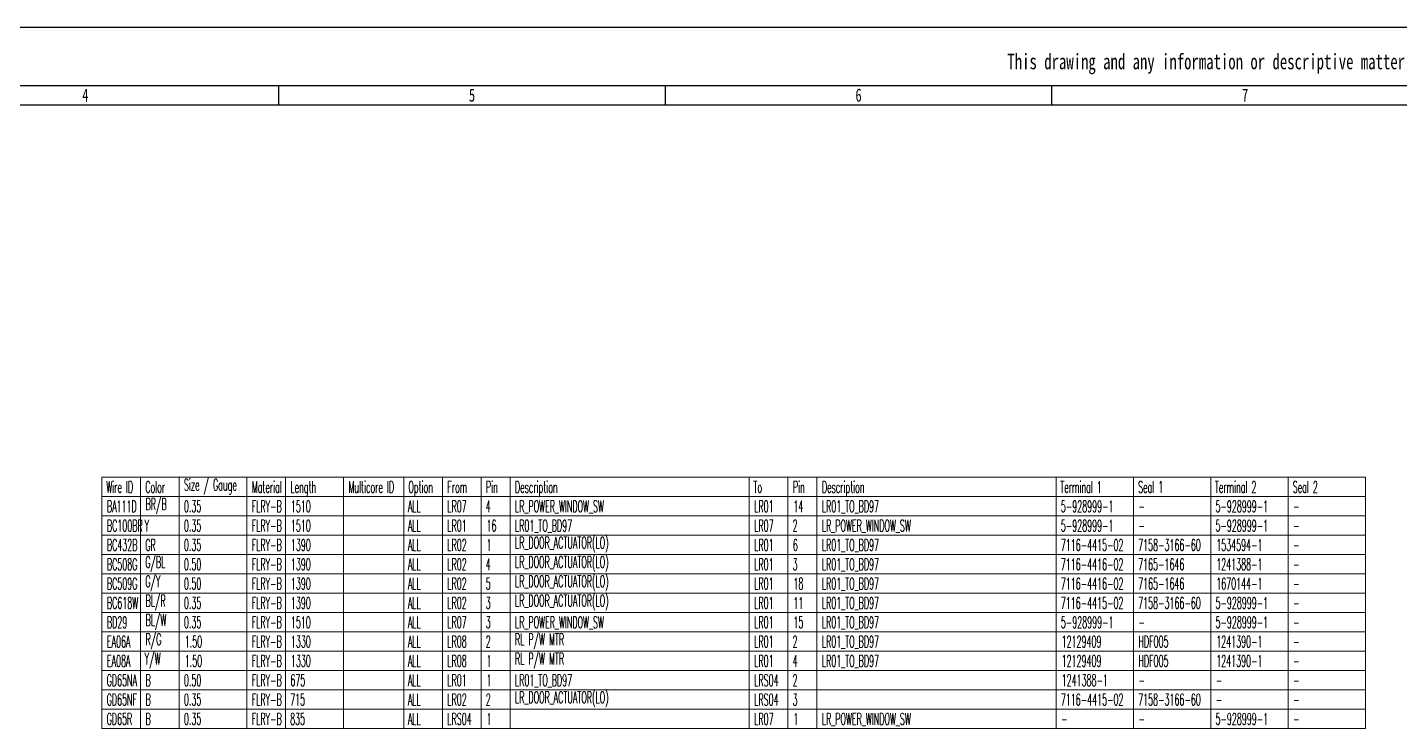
# Model space of a CAD drawing. Header units: inches. Extents: x 47316 to 59086, y 3141 to 11743.
# Drawn here: x 47671.3 to 48026.3, y 7528.8 to 7710.2 of the extents above; entities that cross this region are included whole.
import ezdxf

# ---------------------------------------------------------------- set-up
doc = ezdxf.new("R2010")
doc.units = ezdxf.units.IN
doc.header["$MEASUREMENT"] = 0
doc.styles.add('MtX_@FangSong_GB2312', font='')
doc.styles.add('MtX_SimSun', font='')
doc.styles.get("Standard").update_dxf_attribs({"font": ''})
doc.styles.get('MtX_@FangSong_GB2312').set_extended_font_data('@FangSong_GB2312')
doc.styles.get('MtX_SimSun').set_extended_font_data('SimSun')
doc.styles.get('Standard').set_extended_font_data('SimSun')

msp = doc.modelspace()

# ---------------------------------------------------------------- linework, layer by layer
at = {"color": 0, "lineweight": -3}
for p, q in [((49099.34, 7710.2), (47316.34, 7710.2)), ((47336.34, 7695.2), (49079.34, 7695.2)), ((47736.34, 7690.2), (47736.34, 7695.2)), ((47836.34, 7690.2), (47836.34, 7695.2)), ((47936.34, 7690.2), (47936.34, 7695.2)), ((47336.34, 7690.2), (49079.34, 7690.2))]:
    msp.add_line(p, q, dxfattribs=at)
at = {"color": 0, "linetype": 'Continuous', "lineweight": 15}
for p, q in [((47690.57, 7528.82), (47690.57, 7593.82)), ((47690.57, 7593.82), (48017.42, 7593.82)), ((47700.57, 7528.82), (47700.57, 7593.82)), ((47710.57, 7528.82), (47710.57, 7593.82)), ((47728.04, 7528.82), (47728.04, 7593.82)), ((47738.04, 7528.82), (47738.04, 7593.82)), ((47753.04, 7528.82), (47753.04, 7593.82)), ((47768.64, 7528.82), (47768.64, 7593.82)), ((47778.64, 7528.82), (47778.64, 7593.82)), ((47788.64, 7528.82), (47788.64, 7593.82)), ((47796.14, 7528.82), (47796.14, 7593.82)), ((47858.03, 7528.82), (47858.03, 7593.82)), ((47868.03, 7528.82), (47868.03, 7593.82)), ((47875.53, 7528.82), (47875.53, 7593.82)), ((47937.42, 7528.82), (47937.42, 7593.82)), ((47957.42, 7528.82), (47957.42, 7593.82)), ((47977.42, 7528.82), (47977.42, 7593.82)), ((47997.42, 7528.82), (47997.42, 7593.82)), ((48017.42, 7528.82), (48017.42, 7593.82)), ((47690.57, 7588.82), (48017.42, 7588.82)), ((47690.57, 7583.82), (48017.42, 7583.82)), ((47690.57, 7578.82), (48017.42, 7578.82)), ((47690.57, 7573.82), (48017.42, 7573.82)), ((47690.57, 7568.82), (48017.42, 7568.82)), ((47690.57, 7563.82), (48017.42, 7563.82)), ((47690.57, 7558.82), (48017.42, 7558.82)), ((47690.57, 7553.82), (48017.42, 7553.82)), ((47690.57, 7548.82), (48017.42, 7548.82)), ((47690.57, 7543.82), (48017.42, 7543.82)), ((47690.57, 7538.82), (48017.42, 7538.82)), ((47690.57, 7533.82), (48017.42, 7533.82)), ((47690.57, 7528.82), (48017.42, 7528.82))]:
    msp.add_line(p, q, dxfattribs=at)

# ---------------------------------------------------------------- texts
at = {"color": 0, "lineweight": -3, "width": 0.7}
for s, height, style, p in [('This drawing and any information or descriptive matter set out hereon are confidential and copyrighted by Geely Automobile Research Institute, and must not be disclosed, loaned, copied or used for manufacturing, tendering or any other purposes without specific written consent.', 4, 'MtX_@FangSong_GB2312', (47924.81, 7699.38)), ('4', 3.4, 'MtX_SimSun', (47685.49, 7691)), ('5', 3.4, 'MtX_SimSun', (47785.5, 7691)), ('6', 3.4, 'MtX_SimSun', (47885.5, 7691)), ('7', 3.4, 'MtX_SimSun', (47985.48, 7691))]:
    msp.add_text(s, height=height, dxfattribs=dict(at, style=style)).set_placement(p)
at = {"color": 140, "linetype": 'Continuous', "lineweight": 15, "char_height": 3, "attachment_point": 1}
for s, insert, width in [('\\Fromans.shx;\\W0.5000000000;\\T1.0000000000;\\o\\lWire ID', (47691.71, 7592.82), 8.0714), ('\\Fromans.shx;\\W0.5000000000;\\T1.0000000000;\\o\\lColor', (47701.78, 7592.82), 5.7143), ('\\Fromans.shx;\\W0.5000000000;\\T1.0000000000;\\o\\lSize / Gauge', (47711.78, 7593.39), 15.9286), ('\\Fromans.shx;\\W0.5000000000;\\T1.0000000000;\\o\\lMaterial', (47729.32, 7592.82), 8.6429), ('\\Fromans.shx;\\W0.5000000000;\\T1.0000000000;\\o\\lLength', (47739.32, 7592.82), 7.4286), ('\\Fromans.shx;\\W0.5000000000;\\T1.0000000000;\\o\\lMulticore ID', (47754.32, 7592.82), 13.5), ('\\Fromans.shx;\\W0.5000000000;\\T1.0000000000;\\o\\lOption', (47769.85, 7592.82), 7.0714), ('\\Fromans.shx;\\W0.5000000000;\\T1.0000000000;\\o\\lFrom', (47779.92, 7592.82), 5.7143), ('\\Fromans.shx;\\W0.5000000000;\\T1.0000000000;\\o\\lPin', (47789.92, 7592.82), 3.4286), ('\\Fromans.shx;\\W0.5000000000;\\T1.0000000000;\\o\\lDescription', (47797.42, 7592.82), 12.2857), ('\\Fromans.shx;\\W0.5000000000;\\T1.0000000000;\\o\\lTo', (47859.1, 7592.82), 2.5), ('\\Fromans.shx;\\W0.5000000000;\\T1.0000000000;\\o\\lPin', (47869.31, 7592.82), 3.4286), ('\\Fromans.shx;\\W0.5000000000;\\T1.0000000000;\\o\\lDescription', (47876.81, 7592.82), 12.2857), ('\\Fromans.shx;\\W0.5000000000;\\T1.0000000000;\\o\\lTerminal 1', (47938.49, 7592.82), 12.2857), ('\\Fromans.shx;\\W0.5000000000;\\T1.0000000000;\\o\\lSeal 1', (47958.63, 7592.82), 7.5714), ('\\Fromans.shx;\\W0.5000000000;\\T1.0000000000;\\o\\lTerminal 2', (47978.49, 7592.82), 12.2857), ('\\Fromans.shx;\\W0.5000000000;\\T1.0000000000;\\o\\lSeal 2', (47998.63, 7592.82), 7.5714)]:
    msp.add_mtext(s, dxfattribs=dict(at, insert=insert, width=width))
at = {"color": 7, "linetype": 'Continuous', "lineweight": 15, "char_height": 3, "attachment_point": 1}
for s, insert, width in [('\\Fromans.shx;\\W0.5000000000;\\T1.0000000000;\\o\\lBA111D', (47691.85, 7587.82), 8.5714), ('\\Fromans.shx;\\W0.5000000000;\\T1.0000000000;\\o\\lBR/B', (47701.85, 7588.39), 6.0714), ('\\Fromans.shx;\\W0.5000000000;\\T1.0000000000;\\o\\l0.35', (47711.78, 7587.82), 5), ('\\Fromans.shx;\\W0.5000000000;\\T1.0000000000;\\o\\lFLRY-B', (47729.32, 7587.82), 8.6429), ('\\Fromans.shx;\\W0.5000000000;\\T1.0000000000;\\o\\l1510', (47739.46, 7587.82), 5.7143), ('\\Fromans.shx;\\W0.5000000000;\\T1.0000000000;\\o\\lALL', (47769.71, 7587.82), 3.7143), ('\\Fromans.shx;\\W0.5000000000;\\T1.0000000000;\\o\\lLR07', (47779.92, 7587.82), 5.5714), ('\\Fromans.shx;\\W0.5000000000;\\T1.0000000000;\\o\\l4', (47789.85, 7587.82), 1.4286), ('\\Fromans.shx;\\W0.5000000000;\\T1.0000000000;\\o\\lLR_POWER_WINDOW_SW', (47797.42, 7587.82), 27.2857), ('\\Fromans.shx;\\W0.5000000000;\\T1.0000000000;\\o\\lLR01', (47859.31, 7587.82), 5.5714), ('\\Fromans.shx;\\W0.5000000000;\\T1.0000000000;\\o\\l14', (47869.45, 7587.82), 2.8571), ('\\Fromans.shx;\\W0.5000000000;\\T1.0000000000;\\o\\lLR01_TO_BD97', (47876.81, 7587.82), 17.5714), ('\\Fromans.shx;\\W0.5000000000;\\T1.0000000000;\\o\\l5-928999-1', (47938.63, 7587.82), 15.1429), ('\\Fromans.shx;\\W0.5000000000;\\T1.0000000000;\\o\\l-', (47958.7, 7587.82), 1.8571), ('\\Fromans.shx;\\W0.5000000000;\\T1.0000000000;\\o\\l5-928999-1', (47978.63, 7587.82), 15.1429), ('\\Fromans.shx;\\W0.5000000000;\\T1.0000000000;\\o\\l-', (47998.7, 7587.82), 1.8571), ('\\Fromans.shx;\\W0.5000000000;\\T1.0000000000;\\o\\lBC100BR', (47691.85, 7582.82), 10.2857), ('\\Fromans.shx;\\W0.5000000000;\\T1.0000000000;\\o\\lY', (47701.64, 7582.82), 1.2857), ('\\Fromans.shx;\\W0.5000000000;\\T1.0000000000;\\o\\l0.35', (47711.78, 7582.82), 5), ('\\Fromans.shx;\\W0.5000000000;\\T1.0000000000;\\o\\lFLRY-B', (47729.32, 7582.82), 8.6429), ('\\Fromans.shx;\\W0.5000000000;\\T1.0000000000;\\o\\l1510', (47739.46, 7582.82), 5.7143), ('\\Fromans.shx;\\W0.5000000000;\\T1.0000000000;\\o\\lALL', (47769.71, 7582.82), 3.7143), ('\\Fromans.shx;\\W0.5000000000;\\T1.0000000000;\\o\\lLR01', (47779.92, 7582.82), 5.5714), ('\\Fromans.shx;\\W0.5000000000;\\T1.0000000000;\\o\\l16', (47790.06, 7582.82), 2.8571), ('\\Fromans.shx;\\W0.5000000000;\\T1.0000000000;\\o\\lLR01_TO_BD97', (47797.42, 7582.82), 17.5714), ('\\Fromans.shx;\\W0.5000000000;\\T1.0000000000;\\o\\lLR07', (47859.31, 7582.82), 5.5714), ('\\Fromans.shx;\\W0.5000000000;\\T1.0000000000;\\o\\l2', (47869.24, 7582.82), 1.4286), ('\\Fromans.shx;\\W0.5000000000;\\T1.0000000000;\\o\\lLR_POWER_WINDOW_SW', (47876.81, 7582.82), 27.2857), ('\\Fromans.shx;\\W0.5000000000;\\T1.0000000000;\\o\\l5-928999-1', (47938.63, 7582.82), 15.1429), ('\\Fromans.shx;\\W0.5000000000;\\T1.0000000000;\\o\\l5-928999-1', (47978.63, 7582.82), 15.1429), ('\\Fromans.shx;\\W0.5000000000;\\T1.0000000000;\\o\\lLR_DOOR_ACTUATOR(LO)', (47797.42, 7578.39), 28.0714), ('\\Fromans.shx;\\W0.5000000000;\\T1.0000000000;\\o\\l-', (47958.7, 7582.82), 1.8571), ('\\Fromans.shx;\\W0.5000000000;\\T1.0000000000;\\o\\l-', (47998.7, 7582.82), 1.8571), ('\\Fromans.shx;\\W0.5000000000;\\T1.0000000000;\\o\\lBC432B', (47691.85, 7577.82), 8.7857), ('\\Fromans.shx;\\W0.5000000000;\\T1.0000000000;\\o\\lGR', (47701.78, 7577.82), 3), ('\\Fromans.shx;\\W0.5000000000;\\T1.0000000000;\\o\\l0.35', (47711.78, 7577.82), 5), ('\\Fromans.shx;\\W0.5000000000;\\T1.0000000000;\\o\\lFLRY-B', (47729.32, 7577.82), 8.6429), ('\\Fromans.shx;\\W0.5000000000;\\T1.0000000000;\\o\\l1390', (47739.46, 7577.82), 5.7143), ('\\Fromans.shx;\\W0.5000000000;\\T1.0000000000;\\o\\lALL', (47769.71, 7577.82), 3.7143), ('\\Fromans.shx;\\W0.5000000000;\\T1.0000000000;\\o\\lLR02', (47779.92, 7577.82), 5.5714), ('\\Fromans.shx;\\W0.5000000000;\\T1.0000000000;\\o\\l1', (47790.06, 7577.82), 1.4286), ('\\Fromans.shx;\\W0.5000000000;\\T1.0000000000;\\o\\lLR01', (47859.31, 7577.82), 5.5714), ('\\Fromans.shx;\\W0.5000000000;\\T1.0000000000;\\o\\l6', (47869.31, 7577.82), 1.4286), ('\\Fromans.shx;\\W0.5000000000;\\T1.0000000000;\\o\\lLR01_TO_BD97', (47876.81, 7577.82), 17.5714), ('\\Fromans.shx;\\W0.5000000000;\\T1.0000000000;\\o\\l7116-4415-02', (47938.63, 7577.82), 18), ('\\Fromans.shx;\\W0.5000000000;\\T1.0000000000;\\o\\l7158-3166-60', (47958.63, 7577.82), 18), ('\\Fromans.shx;\\W0.5000000000;\\T1.0000000000;\\o\\l1534594-1', (47978.84, 7577.82), 13.2857), ('\\Fromans.shx;\\W0.5000000000;\\T1.0000000000;\\o\\l-', (47998.7, 7577.82), 1.8571), ('\\Fromans.shx;\\W0.5000000000;\\T1.0000000000;\\o\\lBC508G', (47691.85, 7572.82), 8.7857), ('\\Fromans.shx;\\W0.5000000000;\\T1.0000000000;\\o\\lG/BL', (47701.78, 7573.39), 5.7857), ('\\Fromans.shx;\\W0.5000000000;\\T1.0000000000;\\o\\l0.50', (47711.78, 7572.82), 5), ('\\Fromans.shx;\\W0.5000000000;\\T1.0000000000;\\o\\lFLRY-B', (47729.32, 7572.82), 8.6429), ('\\Fromans.shx;\\W0.5000000000;\\T1.0000000000;\\o\\l1390', (47739.46, 7572.82), 5.7143), ('\\Fromans.shx;\\W0.5000000000;\\T1.0000000000;\\o\\lALL', (47769.71, 7572.82), 3.7143), ('\\Fromans.shx;\\W0.5000000000;\\T1.0000000000;\\o\\lLR02', (47779.92, 7572.82), 5.5714), ('\\Fromans.shx;\\W0.5000000000;\\T1.0000000000;\\o\\l4', (47789.85, 7572.82), 1.4286), ('\\Fromans.shx;\\W0.5000000000;\\T1.0000000000;\\o\\lLR_DOOR_ACTUATOR(LO)', (47797.42, 7573.39), 28.0714), ('\\Fromans.shx;\\W0.5000000000;\\T1.0000000000;\\o\\lLR01', (47859.31, 7572.82), 5.5714), ('\\Fromans.shx;\\W0.5000000000;\\T1.0000000000;\\o\\l3', (47869.24, 7572.82), 1.4286), ('\\Fromans.shx;\\W0.5000000000;\\T1.0000000000;\\o\\lLR01_TO_BD97', (47876.81, 7572.82), 17.5714), ('\\Fromans.shx;\\W0.5000000000;\\T1.0000000000;\\o\\l7116-4416-02', (47938.63, 7572.82), 18), ('\\Fromans.shx;\\W0.5000000000;\\T1.0000000000;\\o\\l7165-1646', (47958.63, 7572.82), 13.2857), ('\\Fromans.shx;\\W0.5000000000;\\T1.0000000000;\\o\\l1241388-1', (47978.84, 7572.82), 13.2857), ('\\Fromans.shx;\\W0.5000000000;\\T1.0000000000;\\o\\lBC509G', (47691.85, 7567.82), 8.7857), ('\\Fromans.shx;\\W0.5000000000;\\T1.0000000000;\\o\\lG/Y', (47701.78, 7568.39), 4.3571), ('\\Fromans.shx;\\W0.5000000000;\\T1.0000000000;\\o\\l0.50', (47711.78, 7567.82), 5), ('\\Fromans.shx;\\W0.5000000000;\\T1.0000000000;\\o\\lFLRY-B', (47729.32, 7567.82), 8.6429), ('\\Fromans.shx;\\W0.5000000000;\\T1.0000000000;\\o\\l1390', (47739.46, 7567.82), 5.7143), ('\\Fromans.shx;\\W0.5000000000;\\T1.0000000000;\\o\\lALL', (47769.71, 7567.82), 3.7143), ('\\Fromans.shx;\\W0.5000000000;\\T1.0000000000;\\o\\lLR02', (47779.92, 7567.82), 5.5714), ('\\Fromans.shx;\\W0.5000000000;\\T1.0000000000;\\o\\l5', (47789.85, 7567.82), 1.4286), ('\\Fromans.shx;\\W0.5000000000;\\T1.0000000000;\\o\\lLR_DOOR_ACTUATOR(LO)', (47797.42, 7568.39), 28.0714), ('\\Fromans.shx;\\W0.5000000000;\\T1.0000000000;\\o\\lLR01', (47859.31, 7567.82), 5.5714), ('\\Fromans.shx;\\W0.5000000000;\\T1.0000000000;\\o\\l18', (47869.45, 7567.82), 2.8571), ('\\Fromans.shx;\\W0.5000000000;\\T1.0000000000;\\o\\lLR01_TO_BD97', (47876.81, 7567.82), 17.5714), ('\\Fromans.shx;\\W0.5000000000;\\T1.0000000000;\\o\\l7116-4416-02', (47938.63, 7567.82), 18), ('\\Fromans.shx;\\W0.5000000000;\\T1.0000000000;\\o\\l7165-1646', (47958.63, 7567.82), 13.2857), ('\\Fromans.shx;\\W0.5000000000;\\T1.0000000000;\\o\\l1670144-1', (47978.84, 7567.82), 13.2857), ('\\Fromans.shx;\\W0.5000000000;\\T1.0000000000;\\o\\l-', (47998.7, 7572.82), 1.8571), ('\\Fromans.shx;\\W0.5000000000;\\T1.0000000000;\\o\\l-', (47998.7, 7567.82), 1.8571), ('\\Fromans.shx;\\W0.5000000000;\\T1.0000000000;\\o\\lBC618W', (47691.85, 7562.82), 9), ('\\Fromans.shx;\\W0.5000000000;\\T1.0000000000;\\o\\lBL/R', (47701.85, 7563.39), 5.7857), ('\\Fromans.shx;\\W0.5000000000;\\T1.0000000000;\\o\\l0.35', (47711.78, 7562.82), 5), ('\\Fromans.shx;\\W0.5000000000;\\T1.0000000000;\\o\\lFLRY-B', (47729.32, 7562.82), 8.6429), ('\\Fromans.shx;\\W0.5000000000;\\T1.0000000000;\\o\\l1390', (47739.46, 7562.82), 5.7143), ('\\Fromans.shx;\\W0.5000000000;\\T1.0000000000;\\o\\lALL', (47769.71, 7562.82), 3.7143), ('\\Fromans.shx;\\W0.5000000000;\\T1.0000000000;\\o\\lLR02', (47779.92, 7562.82), 5.5714), ('\\Fromans.shx;\\W0.5000000000;\\T1.0000000000;\\o\\l3', (47789.85, 7562.82), 1.4286), ('\\Fromans.shx;\\W0.5000000000;\\T1.0000000000;\\o\\lLR_DOOR_ACTUATOR(LO)', (47797.42, 7563.39), 28.0714), ('\\Fromans.shx;\\W0.5000000000;\\T1.0000000000;\\o\\lLR01', (47859.31, 7562.82), 5.5714), ('\\Fromans.shx;\\W0.5000000000;\\T1.0000000000;\\o\\l11', (47869.45, 7562.82), 2.8571), ('\\Fromans.shx;\\W0.5000000000;\\T1.0000000000;\\o\\lLR01_TO_BD97', (47876.81, 7562.82), 17.5714), ('\\Fromans.shx;\\W0.5000000000;\\T1.0000000000;\\o\\l7116-4415-02', (47938.63, 7562.82), 18), ('\\Fromans.shx;\\W0.5000000000;\\T1.0000000000;\\o\\l7158-3166-60', (47958.63, 7562.82), 18), ('\\Fromans.shx;\\W0.5000000000;\\T1.0000000000;\\o\\l5-928999-1', (47978.63, 7562.82), 15.1429), ('\\Fromans.shx;\\W0.5000000000;\\T1.0000000000;\\o\\l-', (47998.7, 7562.82), 1.8571), ('\\Fromans.shx;\\W0.5000000000;\\T1.0000000000;\\o\\lBD29', (47691.85, 7557.82), 5.8571), ('\\Fromans.shx;\\W0.5000000000;\\T1.0000000000;\\o\\lBL/W', (47701.85, 7558.39), 6), ('\\Fromans.shx;\\W0.5000000000;\\T1.0000000000;\\o\\l0.35', (47711.78, 7557.82), 5), ('\\Fromans.shx;\\W0.5000000000;\\T1.0000000000;\\o\\lFLRY-B', (47729.32, 7557.82), 8.6429), ('\\Fromans.shx;\\W0.5000000000;\\T1.0000000000;\\o\\l1510', (47739.46, 7557.82), 5.7143), ('\\Fromans.shx;\\W0.5000000000;\\T1.0000000000;\\o\\lALL', (47769.71, 7557.82), 3.7143), ('\\Fromans.shx;\\W0.5000000000;\\T1.0000000000;\\o\\lLR07', (47779.92, 7557.82), 5.5714), ('\\Fromans.shx;\\W0.5000000000;\\T1.0000000000;\\o\\l3', (47789.85, 7557.82), 1.4286), ('\\Fromans.shx;\\W0.5000000000;\\T1.0000000000;\\o\\lLR_POWER_WINDOW_SW', (47797.42, 7557.82), 27.2857), ('\\Fromans.shx;\\W0.5000000000;\\T1.0000000000;\\o\\lLR01', (47859.31, 7557.82), 5.5714), ('\\Fromans.shx;\\W0.5000000000;\\T1.0000000000;\\o\\l15', (47869.45, 7557.82), 2.8571), ('\\Fromans.shx;\\W0.5000000000;\\T1.0000000000;\\o\\lLR01_TO_BD97', (47876.81, 7557.82), 17.5714), ('\\Fromans.shx;\\W0.5000000000;\\T1.0000000000;\\o\\l5-928999-1', (47938.63, 7557.82), 15.1429), ('\\Fromans.shx;\\W0.5000000000;\\T1.0000000000;\\o\\l5-928999-1', (47978.63, 7557.82), 15.1429), ('\\Fromans.shx;\\W0.5000000000;\\T1.0000000000;\\o\\lR/G', (47701.85, 7553.39), 4.5714), ('\\Fromans.shx;\\W0.5000000000;\\T1.0000000000;\\o\\lRL P/W MTR', (47797.42, 7553.39), 14.8571), ('\\Fromans.shx;\\W0.5000000000;\\T1.0000000000;\\o\\l-', (47958.7, 7557.82), 1.8571), ('\\Fromans.shx;\\W0.5000000000;\\T1.0000000000;\\o\\l-', (47998.7, 7557.82), 1.8571), ('\\Fromans.shx;\\W0.5000000000;\\T1.0000000000;\\o\\lEA06A', (47691.85, 7552.82), 6.7857), ('\\Fromans.shx;\\W0.5000000000;\\T1.0000000000;\\o\\l1.50', (47711.99, 7552.82), 5), ('\\Fromans.shx;\\W0.5000000000;\\T1.0000000000;\\o\\lFLRY-B', (47729.32, 7552.82), 8.6429), ('\\Fromans.shx;\\W0.5000000000;\\T1.0000000000;\\o\\l1330', (47739.46, 7552.82), 5.7143), ('\\Fromans.shx;\\W0.5000000000;\\T1.0000000000;\\o\\lALL', (47769.71, 7552.82), 3.7143), ('\\Fromans.shx;\\W0.5000000000;\\T1.0000000000;\\o\\lLR08', (47779.92, 7552.82), 5.5714), ('\\Fromans.shx;\\W0.5000000000;\\T1.0000000000;\\o\\l2', (47789.85, 7552.82), 1.4286), ('\\Fromans.shx;\\W0.5000000000;\\T1.0000000000;\\o\\lLR01', (47859.31, 7552.82), 5.5714), ('\\Fromans.shx;\\W0.5000000000;\\T1.0000000000;\\o\\l2', (47869.24, 7552.82), 1.4286), ('\\Fromans.shx;\\W0.5000000000;\\T1.0000000000;\\o\\lLR01_TO_BD97', (47876.81, 7552.82), 17.5714), ('\\Fromans.shx;\\W0.5000000000;\\T1.0000000000;\\o\\l12129409', (47938.84, 7552.82), 11.4286), ('\\Fromans.shx;\\W0.5000000000;\\T1.0000000000;\\o\\lHDF005', (47958.7, 7552.82), 8.6429), ('\\Fromans.shx;\\W0.5000000000;\\T1.0000000000;\\o\\l1241390-1', (47978.84, 7552.82), 13.2857), ('\\Fromans.shx;\\W0.5000000000;\\T1.0000000000;\\o\\l-', (47998.7, 7552.82), 1.8571), ('\\Fromans.shx;\\W0.5000000000;\\T1.0000000000;\\o\\lEA08A', (47691.85, 7547.82), 6.7857), ('\\Fromans.shx;\\W0.5000000000;\\T1.0000000000;\\o\\lY/W', (47701.64, 7548.39), 4.5714), ('\\Fromans.shx;\\W0.5000000000;\\T1.0000000000;\\o\\l1.50', (47711.99, 7547.82), 5), ('\\Fromans.shx;\\W0.5000000000;\\T1.0000000000;\\o\\lFLRY-B', (47729.32, 7547.82), 8.6429), ('\\Fromans.shx;\\W0.5000000000;\\T1.0000000000;\\o\\l1330', (47739.46, 7547.82), 5.7143), ('\\Fromans.shx;\\W0.5000000000;\\T1.0000000000;\\o\\lALL', (47769.71, 7547.82), 3.7143), ('\\Fromans.shx;\\W0.5000000000;\\T1.0000000000;\\o\\lLR08', (47779.92, 7547.82), 5.5714), ('\\Fromans.shx;\\W0.5000000000;\\T1.0000000000;\\o\\l1', (47790.06, 7547.82), 1.4286), ('\\Fromans.shx;\\W0.5000000000;\\T1.0000000000;\\o\\lRL P/W MTR', (47797.42, 7548.39), 14.8571), ('\\Fromans.shx;\\W0.5000000000;\\T1.0000000000;\\o\\lLR01', (47859.31, 7547.82), 5.5714), ('\\Fromans.shx;\\W0.5000000000;\\T1.0000000000;\\o\\l4', (47869.24, 7547.82), 1.4286), ('\\Fromans.shx;\\W0.5000000000;\\T1.0000000000;\\o\\lLR01_TO_BD97', (47876.81, 7547.82), 17.5714), ('\\Fromans.shx;\\W0.5000000000;\\T1.0000000000;\\o\\l12129409', (47938.84, 7547.82), 11.4286), ('\\Fromans.shx;\\W0.5000000000;\\T1.0000000000;\\o\\lHDF005', (47958.7, 7547.82), 8.6429), ('\\Fromans.shx;\\W0.5000000000;\\T1.0000000000;\\o\\l1241390-1', (47978.84, 7547.82), 13.2857), ('\\Fromans.shx;\\W0.5000000000;\\T1.0000000000;\\o\\l-', (47998.7, 7547.82), 1.8571), ('\\Fromans.shx;\\W0.5000000000;\\T1.0000000000;\\o\\lGD65NA', (47691.78, 7542.82), 8.7143), ('\\Fromans.shx;\\W0.5000000000;\\T1.0000000000;\\o\\lB', (47701.85, 7542.82), 1.5), ('\\Fromans.shx;\\W0.5000000000;\\T1.0000000000;\\o\\l0.50', (47711.78, 7542.82), 5), ('\\Fromans.shx;\\W0.5000000000;\\T1.0000000000;\\o\\lFLRY-B', (47729.32, 7542.82), 8.6429), ('\\Fromans.shx;\\W0.5000000000;\\T1.0000000000;\\o\\l675', (47739.32, 7542.82), 4.2857), ('\\Fromans.shx;\\W0.5000000000;\\T1.0000000000;\\o\\lALL', (47769.71, 7542.82), 3.7143), ('\\Fromans.shx;\\W0.5000000000;\\T1.0000000000;\\o\\lLR01', (47779.92, 7542.82), 5.5714), ('\\Fromans.shx;\\W0.5000000000;\\T1.0000000000;\\o\\l1', (47790.06, 7542.82), 1.4286), ('\\Fromans.shx;\\W0.5000000000;\\T1.0000000000;\\o\\lLR01_TO_BD97', (47797.42, 7542.82), 17.5714), ('\\Fromans.shx;\\W0.5000000000;\\T1.0000000000;\\o\\lLRS04', (47859.31, 7542.82), 7), ('\\Fromans.shx;\\W0.5000000000;\\T1.0000000000;\\o\\l2', (47869.24, 7542.82), 1.4286), ('\\Fromans.shx;\\W0.5000000000;\\T1.0000000000;\\o\\l1241388-1', (47938.84, 7542.82), 13.2857), ('\\Fromans.shx;\\W0.5000000000;\\T1.0000000000;\\o\\l-', (47958.7, 7542.82), 1.8571), ('\\Fromans.shx;\\W0.5000000000;\\T1.0000000000;\\o\\l-', (47978.7, 7542.82), 1.8571), ('\\Fromans.shx;\\W0.5000000000;\\T1.0000000000;\\o\\l-', (47998.7, 7542.82), 1.8571), ('\\Fromans.shx;\\W0.5000000000;\\T1.0000000000;\\o\\lGD65NF', (47691.78, 7537.82), 8.7143), ('\\Fromans.shx;\\W0.5000000000;\\T1.0000000000;\\o\\lB', (47701.85, 7537.82), 1.5), ('\\Fromans.shx;\\W0.5000000000;\\T1.0000000000;\\o\\l0.35', (47711.78, 7537.82), 5), ('\\Fromans.shx;\\W0.5000000000;\\T1.0000000000;\\o\\lFLRY-B', (47729.32, 7537.82), 8.6429), ('\\Fromans.shx;\\W0.5000000000;\\T1.0000000000;\\o\\l715', (47739.25, 7537.82), 4.2857), ('\\Fromans.shx;\\W0.5000000000;\\T1.0000000000;\\o\\lALL', (47769.71, 7537.82), 3.7143), ('\\Fromans.shx;\\W0.5000000000;\\T1.0000000000;\\o\\lLR02', (47779.92, 7537.82), 5.5714), ('\\Fromans.shx;\\W0.5000000000;\\T1.0000000000;\\o\\l2', (47789.85, 7537.82), 1.4286), ('\\Fromans.shx;\\W0.5000000000;\\T1.0000000000;\\o\\lLR_DOOR_ACTUATOR(LO)', (47797.42, 7538.39), 28.0714), ('\\Fromans.shx;\\W0.5000000000;\\T1.0000000000;\\o\\lLRS04', (47859.31, 7537.82), 7), ('\\Fromans.shx;\\W0.5000000000;\\T1.0000000000;\\o\\l3', (47869.24, 7537.82), 1.4286), ('\\Fromans.shx;\\W0.5000000000;\\T1.0000000000;\\o\\l7116-4415-02', (47938.63, 7537.82), 18), ('\\Fromans.shx;\\W0.5000000000;\\T1.0000000000;\\o\\l7158-3166-60', (47958.63, 7537.82), 18), ('\\Fromans.shx;\\W0.5000000000;\\T1.0000000000;\\o\\l-', (47978.7, 7537.82), 1.8571), ('\\Fromans.shx;\\W0.5000000000;\\T1.0000000000;\\o\\l-', (47998.7, 7537.82), 1.8571), ('\\Fromans.shx;\\W0.5000000000;\\T1.0000000000;\\o\\lGD65R', (47691.78, 7532.82), 7.3571), ('\\Fromans.shx;\\W0.5000000000;\\T1.0000000000;\\o\\lB', (47701.85, 7532.82), 1.5), ('\\Fromans.shx;\\W0.5000000000;\\T1.0000000000;\\o\\l0.35', (47711.78, 7532.82), 5), ('\\Fromans.shx;\\W0.5000000000;\\T1.0000000000;\\o\\lFLRY-B', (47729.32, 7532.82), 8.6429), ('\\Fromans.shx;\\W0.5000000000;\\T1.0000000000;\\o\\l835', (47739.25, 7532.82), 4.2857), ('\\Fromans.shx;\\W0.5000000000;\\T1.0000000000;\\o\\lALL', (47769.71, 7532.82), 3.7143), ('\\Fromans.shx;\\W0.5000000000;\\T1.0000000000;\\o\\lLRS04', (47779.92, 7532.82), 7), ('\\Fromans.shx;\\W0.5000000000;\\T1.0000000000;\\o\\l1', (47790.06, 7532.82), 1.4286), ('\\Fromans.shx;\\W0.5000000000;\\T1.0000000000;\\o\\lLR07', (47859.31, 7532.82), 5.5714), ('\\Fromans.shx;\\W0.5000000000;\\T1.0000000000;\\o\\l1', (47869.45, 7532.82), 1.4286), ('\\Fromans.shx;\\W0.5000000000;\\T1.0000000000;\\o\\lLR_POWER_WINDOW_SW', (47876.81, 7532.82), 27.2857), ('\\Fromans.shx;\\W0.5000000000;\\T1.0000000000;\\o\\l5-928999-1', (47978.63, 7532.82), 15.1429), ('\\Fromans.shx;\\W0.5000000000;\\T1.0000000000;\\o\\l-', (47938.7, 7532.82), 1.8571), ('\\Fromans.shx;\\W0.5000000000;\\T1.0000000000;\\o\\l-', (47958.7, 7532.82), 1.8571), ('\\Fromans.shx;\\W0.5000000000;\\T1.0000000000;\\o\\l-', (47998.7, 7532.82), 1.8571)]:
    msp.add_mtext(s, dxfattribs=dict(at, insert=insert, width=width))

doc.saveas('drawing.dxf')
